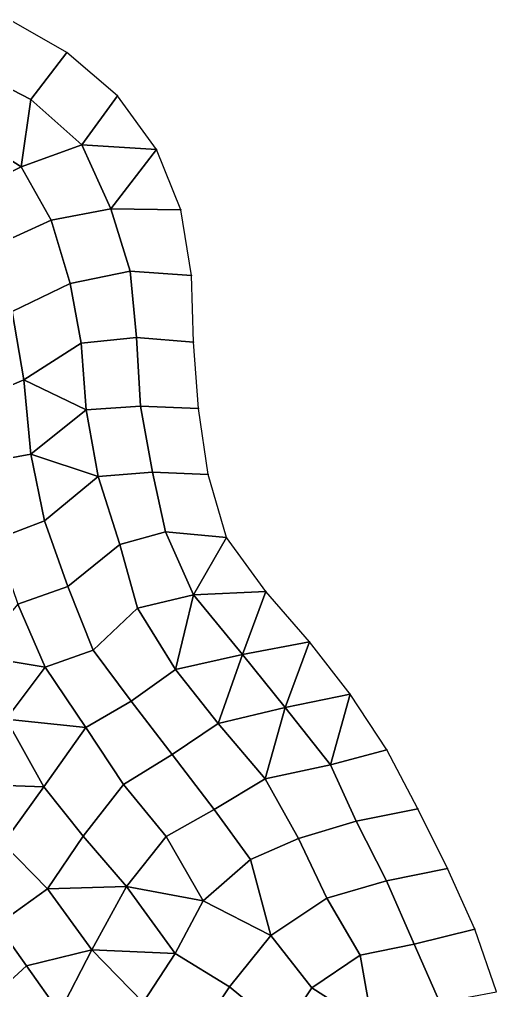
# Model space of a CAD drawing. Extents: x 380707 to 407438, y 6452841 to 6483357.
# Drawn here: x 385186 to 385829, y 6458689 to 6460000 of the extents above; entities that cross this region are included whole.
import ezdxf

# ---------------------------------------------------------------- set-up
doc = ezdxf.new("R2010")
doc.units = 0
for name, color, linetype in [('MESH_BOUND', 25, 'CONTINUOUS'), ('MESH_ELEMS', 18, 'CONTINUOUS'), ('MESH_NODES', 18, 'CONTINUOUS')]:
    doc.layers.add(name, color=color, linetype=linetype)

msp = doc.modelspace()

# ---------------------------------------------------------------- linework, layer by layer
at = {"layer": 'MESH_BOUND', "color": 25}
for points in [[(385249.555, 6459955.31, -0.335), (385171.851, 6460000.08, 0.508)], [(385317.911, 6459896.85, -0.831), (385249.555, 6459955.31, -0.335)], [(385370.721, 6459824.65, -0.79), (385317.911, 6459896.85, -0.831)], [(385403.648, 6459742.87, -0.605), (385370.721, 6459824.65, -0.79)], [(385417.699, 6459654.19, -0.305), (385403.648, 6459742.87, -0.605)], [(385420.367, 6459564.28, -0.08), (385417.699, 6459654.19, -0.305)], [(385427.28, 6459474.61, 1.703), (385420.367, 6459564.28, -0.08)], [(385440.446, 6459385.8, -0.036), (385427.28, 6459474.61, 1.703)], [(385465.054, 6459300.51, 1.706), (385440.446, 6459385.8, -0.036)], [(385518.037, 6459227.82, 2.308), (385465.054, 6459300.51, 1.706)], [(385576.814, 6459159.8, 0.154), (385518.037, 6459227.82, 2.308)], [(385632.055, 6459089.02, -0.181), (385576.814, 6459159.8, 0.154)], [(385681.37, 6459013.93, 0.036), (385632.055, 6459089.02, -0.181)], [(385722.946, 6458934.16, 0.215), (385681.37, 6459013.93, 0.036)], [(385763.086, 6458853.67, 1.021), (385722.946, 6458934.16, 0.215)], [(385800.046, 6458771.72, -0.123), (385763.086, 6458853.67, 1.021)], [(385829.302, 6458687.31, 1.097), (385800.046, 6458771.72, -0.123)]]:
    msp.add_polyline3d(points, dxfattribs=at)
at = {"layer": 'MESH_ELEMS', "color": 178}
for points in [[(385201.046, 6459891.99, -5.324), (385249.555, 6459955.31, -0.335), (385171.851, 6460000.08, 0.508), (385127.009, 6459930.38, -3.077)], [(385201.046, 6459891.99, -5.324), (385269.815, 6459830.93, -5.829), (385317.911, 6459896.85, -0.831), (385249.555, 6459955.31, -0.335)], [(385201.046, 6459891.99, -5.324), (385127.009, 6459930.38, -3.077), (385097.534, 6459859.7, -12.161), (385188.199, 6459801.21, -11.82)], [(385269.815, 6459830.93, -5.829), (385370.721, 6459824.65, -0.79), (385317.911, 6459896.85, -0.831), (385269.815, 6459830.93, -5.829)], [(385269.815, 6459830.93, -5.829), (385201.046, 6459891.99, -5.324), (385188.199, 6459801.21, -11.82), (385269.815, 6459830.93, -5.829)], [(385097.534, 6459859.7, -12.161), (385106.236, 6459761.18, -10.703), (385188.199, 6459801.21, -11.82), (385097.534, 6459859.7, -12.161)], [(385269.815, 6459830.93, -5.829), (385188.199, 6459801.21, -11.82), (385228.684, 6459729.27, -12.11), (385308.989, 6459744.22, -5.6)], [(385308.989, 6459744.22, -5.6), (385370.721, 6459824.65, -0.79), (385269.815, 6459830.93, -5.829), (385308.989, 6459744.22, -5.6)], [(385370.721, 6459824.65, -0.79), (385308.989, 6459744.22, -5.6), (385403.648, 6459742.87, -0.605), (385370.721, 6459824.65, -0.79)], [(385188.199, 6459801.21, -11.82), (385106.236, 6459761.18, -10.703), (385149.389, 6459693.19, -10.819), (385228.684, 6459729.27, -12.11)], [(385254.299, 6459643.54, -12.258), (385335.021, 6459660.15, -2.185), (385308.989, 6459744.22, -5.6), (385228.684, 6459729.27, -12.11)], [(385403.648, 6459742.87, -0.605), (385308.989, 6459744.22, -5.6), (385335.021, 6459660.15, -2.185), (385417.699, 6459654.19, -0.305)], [(385254.299, 6459643.54, -12.258), (385228.684, 6459729.27, -12.11), (385149.389, 6459693.19, -10.819), (385176.064, 6459605.98, -11.515)], [(385254.299, 6459643.54, -12.258), (385269.136, 6459563.21, -11.688), (385343.751, 6459570.83, -1.202), (385335.021, 6459660.15, -2.185)], [(385417.699, 6459654.19, -0.305), (385335.021, 6459660.15, -2.185), (385343.751, 6459570.83, -1.202), (385420.367, 6459564.28, -0.08)], [(385269.136, 6459563.21, -11.688), (385254.299, 6459643.54, -12.258), (385176.064, 6459605.98, -11.515), (385191.593, 6459513.52, -12.173)], [(385191.593, 6459513.52, -12.173), (385176.064, 6459605.98, -11.515), (385102.813, 6459571.89, -7.262), (385122.172, 6459483.89, -9.128)], [(385349.003, 6459477.92, -1.556), (385343.751, 6459570.83, -1.202), (385269.136, 6459563.21, -11.688), (385275.908, 6459473.07, -12.12)], [(385420.367, 6459564.28, -0.08), (385343.751, 6459570.83, -1.202), (385349.003, 6459477.92, -1.556), (385427.28, 6459474.61, 1.703)], [(385269.136, 6459563.21, -11.688), (385191.593, 6459513.52, -12.173), (385275.908, 6459473.07, -12.12), (385269.136, 6459563.21, -11.688)], [(385122.172, 6459483.89, -9.128), (385125.124, 6459399.22, -9.725), (385201.047, 6459413.14, -12.583), (385191.593, 6459513.52, -12.173)], [(385201.047, 6459413.14, -12.583), (385275.908, 6459473.07, -12.12), (385191.593, 6459513.52, -12.173), (385201.047, 6459413.14, -12.583)], [(385349.003, 6459477.92, -1.556), (385275.908, 6459473.07, -12.12), (385291.894, 6459383.19, -12.333), (385365.473, 6459388.96, -1.274)], [(385427.28, 6459474.61, 1.703), (385349.003, 6459477.92, -1.556), (385365.473, 6459388.96, -1.274), (385440.446, 6459385.8, -0.036)], [(385291.894, 6459383.19, -12.333), (385275.908, 6459473.07, -12.12), (385201.047, 6459413.14, -12.583), (385291.894, 6459383.19, -12.333)], [(385219.819, 6459323.05, -12.996), (385201.047, 6459413.14, -12.583), (385125.124, 6459399.22, -9.725), (385153.7, 6459297.77, -11.814)], [(385201.047, 6459413.14, -12.583), (385219.819, 6459323.05, -12.996), (385291.894, 6459383.19, -12.333), (385201.047, 6459413.14, -12.583)], [(385365.473, 6459388.96, -1.274), (385291.894, 6459383.19, -12.333), (385321.338, 6459291.3, -10.951), (385382.926, 6459308.14, -1.314)], [(385440.446, 6459385.8, -0.036), (385365.473, 6459388.96, -1.274), (385382.926, 6459308.14, -1.314), (385465.054, 6459300.51, 1.706)], [(385321.338, 6459291.3, -10.951), (385291.894, 6459383.19, -12.333), (385219.819, 6459323.05, -12.996), (385250.892, 6459234.37, -13.587)], [(385250.892, 6459234.37, -13.587), (385219.819, 6459323.05, -12.996), (385153.7, 6459297.77, -11.814), (385183.505, 6459210.9, -13.335)], [(385345.042, 6459205.2, -10.295), (385420.74, 6459223.22, -1.763), (385382.926, 6459308.14, -1.314), (385321.338, 6459291.3, -10.951)], [(385382.926, 6459308.14, -1.314), (385420.74, 6459223.22, -1.763), (385465.054, 6459300.51, 1.706), (385382.926, 6459308.14, -1.314)], [(385465.054, 6459300.51, 1.706), (385420.74, 6459223.22, -1.763), (385518.037, 6459227.82, 2.308), (385465.054, 6459300.51, 1.706)], [(385345.042, 6459205.2, -10.295), (385321.338, 6459291.3, -10.951), (385250.892, 6459234.37, -13.587), (385285.295, 6459148.64, -13.005)], [(385285.295, 6459148.64, -13.005), (385250.892, 6459234.37, -13.587), (385183.505, 6459210.9, -13.335), (385220.463, 6459125.66, -14.102)], [(385486.732, 6459142.75, -1.67), (385518.037, 6459227.82, 2.308), (385420.74, 6459223.22, -1.763), (385486.732, 6459142.75, -1.67)], [(385486.732, 6459142.75, -1.67), (385576.814, 6459159.8, 0.154), (385518.037, 6459227.82, 2.308), (385486.732, 6459142.75, -1.67)], [(385420.74, 6459223.22, -1.763), (385345.042, 6459205.2, -10.295), (385396.259, 6459122.32, -6.001), (385420.74, 6459223.22, -1.763)], [(385396.259, 6459122.32, -6.001), (385486.732, 6459142.75, -1.67), (385420.74, 6459223.22, -1.763), (385396.259, 6459122.32, -6.001)], [(385220.463, 6459125.66, -14.102), (385183.505, 6459210.9, -13.335), (385125.123, 6459141.54, -13.455), (385220.463, 6459125.66, -14.102)], [(385285.295, 6459148.64, -13.005), (385336.497, 6459079.85, -8.83), (385396.259, 6459122.32, -6.001), (385345.042, 6459205.2, -10.295)], [(385285.295, 6459148.64, -13.005), (385220.463, 6459125.66, -14.102), (385275.419, 6459043.99, -10.687), (385336.497, 6459079.85, -8.83)], [(385543.993, 6459071.04, -1.5), (385576.814, 6459159.8, 0.154), (385486.732, 6459142.75, -1.67), (385543.993, 6459071.04, -1.5)], [(385543.993, 6459071.04, -1.5), (385632.055, 6459089.02, -0.181), (385576.814, 6459159.8, 0.154), (385543.993, 6459071.04, -1.5)], [(385125.123, 6459141.54, -13.455), (385168.013, 6459055.53, -14.626), (385220.463, 6459125.66, -14.102), (385125.123, 6459141.54, -13.455)], [(385453.861, 6459049.8, -4.241), (385486.732, 6459142.75, -1.67), (385396.259, 6459122.32, -6.001), (385453.861, 6459049.8, -4.241)], [(385486.732, 6459142.75, -1.67), (385453.861, 6459049.8, -4.241), (385543.993, 6459071.04, -1.5), (385486.732, 6459142.75, -1.67)], [(385168.013, 6459055.53, -14.626), (385275.419, 6459043.99, -10.687), (385220.463, 6459125.66, -14.102), (385168.013, 6459055.53, -14.626)], [(385391.776, 6459007.85, -7.721), (385453.861, 6459049.8, -4.241), (385396.259, 6459122.32, -6.001), (385336.497, 6459079.85, -8.83)], [(385543.993, 6459071.04, -1.5), (385605.445, 6458993.68, -1.327), (385632.055, 6459089.02, -0.181), (385543.993, 6459071.04, -1.5)], [(385632.055, 6459089.02, -0.181), (385605.445, 6458993.68, -1.327), (385681.37, 6459013.93, 0.036), (385632.055, 6459089.02, -0.181)], [(385326.171, 6458967.26, -9.036), (385391.776, 6459007.85, -7.721), (385336.497, 6459079.85, -8.83), (385275.419, 6459043.99, -10.687)], [(385517.153, 6458974.94, -2.651), (385543.993, 6459071.04, -1.5), (385453.861, 6459049.8, -4.241), (385517.153, 6458974.94, -2.651)], [(385543.993, 6459071.04, -1.5), (385517.153, 6458974.94, -2.651), (385605.445, 6458993.68, -1.327), (385543.993, 6459071.04, -1.5)], [(385168.013, 6459055.53, -14.626), (385117.905, 6458967.68, -16.043), (385218.925, 6458964.1, -12.856), (385168.013, 6459055.53, -14.626)], [(385218.925, 6458964.1, -12.856), (385275.419, 6459043.99, -10.687), (385168.013, 6459055.53, -14.626), (385218.925, 6458964.1, -12.856)], [(385218.925, 6458964.1, -12.856), (385271.72, 6458897.49, -9.65), (385326.171, 6458967.26, -9.036), (385275.419, 6459043.99, -10.687)], [(385453.861, 6459049.8, -4.241), (385391.776, 6459007.85, -7.721), (385448.54, 6458933.54, -6.256), (385517.153, 6458974.94, -2.651)], [(385391.776, 6459007.85, -7.721), (385326.171, 6458967.26, -9.036), (385383.721, 6458897.17, -9.318), (385448.54, 6458933.54, -6.256)], [(385639.782, 6458917.95, -1.299), (385722.946, 6458934.16, 0.215), (385681.37, 6459013.93, 0.036), (385605.445, 6458993.68, -1.327)], [(385562.313, 6458894.33, -2.219), (385639.782, 6458917.95, -1.299), (385605.445, 6458993.68, -1.327), (385517.153, 6458974.94, -2.651)], [(385117.905, 6458967.68, -16.043), (385163.851, 6458887.53, -16.548), (385218.925, 6458964.1, -12.856), (385117.905, 6458967.68, -16.043)], [(385383.721, 6458897.17, -9.318), (385326.171, 6458967.26, -9.036), (385271.72, 6458897.49, -9.65), (385330.284, 6458829.36, -11.766)], [(385562.313, 6458894.33, -2.219), (385517.153, 6458974.94, -2.651), (385448.54, 6458933.54, -6.256), (385497.59, 6458865.85, -5.125)], [(385271.72, 6458897.49, -9.65), (385218.925, 6458964.1, -12.856), (385163.851, 6458887.53, -16.548), (385223.526, 6458826.37, -15.139)], [(385497.59, 6458865.85, -5.125), (385448.54, 6458933.54, -6.256), (385383.721, 6458897.17, -9.318), (385433.851, 6458810.25, -10.836)], [(385722.946, 6458934.16, 0.215), (385639.782, 6458917.95, -1.299), (385680.658, 6458837.09, -1.148), (385763.086, 6458853.67, 1.021)], [(385600.492, 6458813.8, -2.179), (385680.658, 6458837.09, -1.148), (385639.782, 6458917.95, -1.299), (385562.313, 6458894.33, -2.219)], [(385163.851, 6458887.53, -16.548), (385101.615, 6458835.07, -17.267), (385155.925, 6458777.96, -17.101), (385223.526, 6458826.37, -15.139)], [(385223.526, 6458826.37, -15.139), (385330.284, 6458829.36, -11.766), (385271.72, 6458897.49, -9.65), (385223.526, 6458826.37, -15.139)], [(385433.851, 6458810.25, -10.836), (385383.721, 6458897.17, -9.318), (385330.284, 6458829.36, -11.766), (385433.851, 6458810.25, -10.836)], [(385497.59, 6458865.85, -5.125), (385525.074, 6458763.52, -8.27), (385600.492, 6458813.8, -2.179), (385562.313, 6458894.33, -2.219)], [(385433.851, 6458810.25, -10.836), (385525.074, 6458763.52, -8.27), (385497.59, 6458865.85, -5.125), (385433.851, 6458810.25, -10.836)], [(385763.086, 6458853.67, 1.021), (385680.658, 6458837.09, -1.148), (385718.095, 6458751.59, -1.184), (385800.046, 6458771.72, -0.123)], [(385680.658, 6458837.09, -1.148), (385600.492, 6458813.8, -2.179), (385645.364, 6458736.89, -1.895), (385718.095, 6458751.59, -1.184)], [(385195.48, 6458722.5, -15.923), (385283.274, 6458744.21, -15.465), (385223.526, 6458826.37, -15.139), (385155.925, 6458777.96, -17.101)], [(385283.274, 6458744.21, -15.465), (385330.284, 6458829.36, -11.766), (385223.526, 6458826.37, -15.139), (385283.274, 6458744.21, -15.465)], [(385330.284, 6458829.36, -11.766), (385283.274, 6458744.21, -15.465), (385395.658, 6458739.2, -13.741), (385330.284, 6458829.36, -11.766)], [(385330.284, 6458829.36, -11.766), (385395.658, 6458739.2, -13.741), (385433.851, 6458810.25, -10.836), (385330.284, 6458829.36, -11.766)], [(385468.952, 6458694.3, -13.506), (385525.074, 6458763.52, -8.27), (385433.851, 6458810.25, -10.836), (385395.658, 6458739.2, -13.741)], [(385525.074, 6458763.52, -8.27), (385580.193, 6458692.54, -6.052), (385645.364, 6458736.89, -1.895), (385600.492, 6458813.8, -2.179)], [(385195.48, 6458722.5, -15.923), (385155.925, 6458777.96, -17.101), (385087.148, 6458717.19, -15.948), (385138.899, 6458670.89, -15.092)], [(385800.046, 6458771.72, -0.123), (385718.095, 6458751.59, -1.184), (385752.592, 6458673.05, -1.176), (385829.302, 6458687.31, 1.097)], [(385468.952, 6458694.3, -13.506), (385541.536, 6458634.84, -12.848), (385580.193, 6458692.54, -6.052), (385525.074, 6458763.52, -8.27)], [(385195.48, 6458722.5, -15.923), (385239.973, 6458659.29, -14.804), (385283.274, 6458744.21, -15.465), (385195.48, 6458722.5, -15.923)], [(385352.567, 6458673.02, -14.344), (385283.274, 6458744.21, -15.465), (385239.973, 6458659.29, -14.804), (385300.15, 6458623.18, -14.256)], [(385395.658, 6458739.2, -13.741), (385283.274, 6458744.21, -15.465), (385352.567, 6458673.02, -14.344), (385395.658, 6458739.2, -13.741)], [(385718.095, 6458751.59, -1.184), (385645.364, 6458736.89, -1.895), (385662.642, 6458639.86, -2.056), (385752.592, 6458673.05, -1.176)], [(385424.3, 6458626.23, -13.869), (385468.952, 6458694.3, -13.506), (385395.658, 6458739.2, -13.741), (385352.567, 6458673.02, -14.344)], [(385662.642, 6458639.86, -2.056), (385645.364, 6458736.89, -1.895), (385580.193, 6458692.54, -6.052), (385662.642, 6458639.86, -2.056)], [(385239.973, 6458659.29, -14.804), (385195.48, 6458722.5, -15.923), (385138.899, 6458670.89, -15.092), (385178.645, 6458601.17, -14.34)], [(385424.3, 6458626.23, -13.869), (385489.544, 6458570.45, -13.683), (385541.536, 6458634.84, -12.848), (385468.952, 6458694.3, -13.506)], [(385605.443, 6458577.23, -8.968), (385662.642, 6458639.86, -2.056), (385580.193, 6458692.54, -6.052), (385541.536, 6458634.84, -12.848)]]:
    msp.add_3dface(points, dxfattribs=at)
at = {"layer": 'MESH_NODES', "color": 18}
for p in [(385249.555, 6459955.31, -0.335), (385317.911, 6459896.85, -0.831), (385201.046, 6459891.99, -5.324), (385269.815, 6459830.93, -5.829), (385370.721, 6459824.65, -0.79), (385188.199, 6459801.21, -11.82), (385308.989, 6459744.22, -5.6), (385403.648, 6459742.87, -0.605), (385228.684, 6459729.27, -12.11), (385335.021, 6459660.15, -2.185), (385417.699, 6459654.19, -0.305), (385254.299, 6459643.54, -12.258), (385343.751, 6459570.83, -1.202), (385269.136, 6459563.21, -11.688), (385420.367, 6459564.28, -0.08), (385191.593, 6459513.52, -12.173), (385349.003, 6459477.92, -1.556), (385275.908, 6459473.07, -12.12), (385427.28, 6459474.61, 1.703), (385201.047, 6459413.14, -12.583), (385365.473, 6459388.96, -1.274), (385440.446, 6459385.8, -0.036), (385291.894, 6459383.19, -12.333), (385219.819, 6459323.05, -12.996), (385382.926, 6459308.14, -1.314), (385465.054, 6459300.51, 1.706), (385321.338, 6459291.3, -10.951), (385250.892, 6459234.37, -13.587), (385518.037, 6459227.82, 2.308), (385420.74, 6459223.22, -1.763), (385345.042, 6459205.2, -10.295), (385285.295, 6459148.64, -13.005), (385576.814, 6459159.8, 0.154), (385486.732, 6459142.75, -1.67), (385220.463, 6459125.66, -14.102), (385396.259, 6459122.32, -6.001), (385632.055, 6459089.02, -0.181), (385336.497, 6459079.85, -8.83), (385543.993, 6459071.04, -1.5), (385275.419, 6459043.99, -10.687), (385453.861, 6459049.8, -4.241), (385391.776, 6459007.85, -7.721), (385681.37, 6459013.93, 0.036), (385605.445, 6458993.68, -1.327), (385326.171, 6458967.26, -9.036), (385517.153, 6458974.94, -2.651), (385218.925, 6458964.1, -12.856), (385448.54, 6458933.54, -6.256), (385722.946, 6458934.16, 0.215), (385639.782, 6458917.95, -1.299), (385271.72, 6458897.49, -9.65), (385383.721, 6458897.17, -9.318), (385562.313, 6458894.33, -2.219), (385497.59, 6458865.85, -5.125), (385763.086, 6458853.67, 1.021), (385680.658, 6458837.09, -1.148), (385223.526, 6458826.37, -15.139), (385330.284, 6458829.36, -11.766), (385433.851, 6458810.25, -10.836), (385600.492, 6458813.8, -2.179), (385800.046, 6458771.72, -0.123), (385525.074, 6458763.52, -8.27), (385283.274, 6458744.21, -15.465), (385718.095, 6458751.59, -1.184), (385395.658, 6458739.2, -13.741), (385645.364, 6458736.89, -1.895), (385195.48, 6458722.5, -15.923), (385468.952, 6458694.3, -13.506), (385580.193, 6458692.54, -6.052)]:
    msp.add_point(p, dxfattribs=at)

doc.saveas('drawing.dxf')
